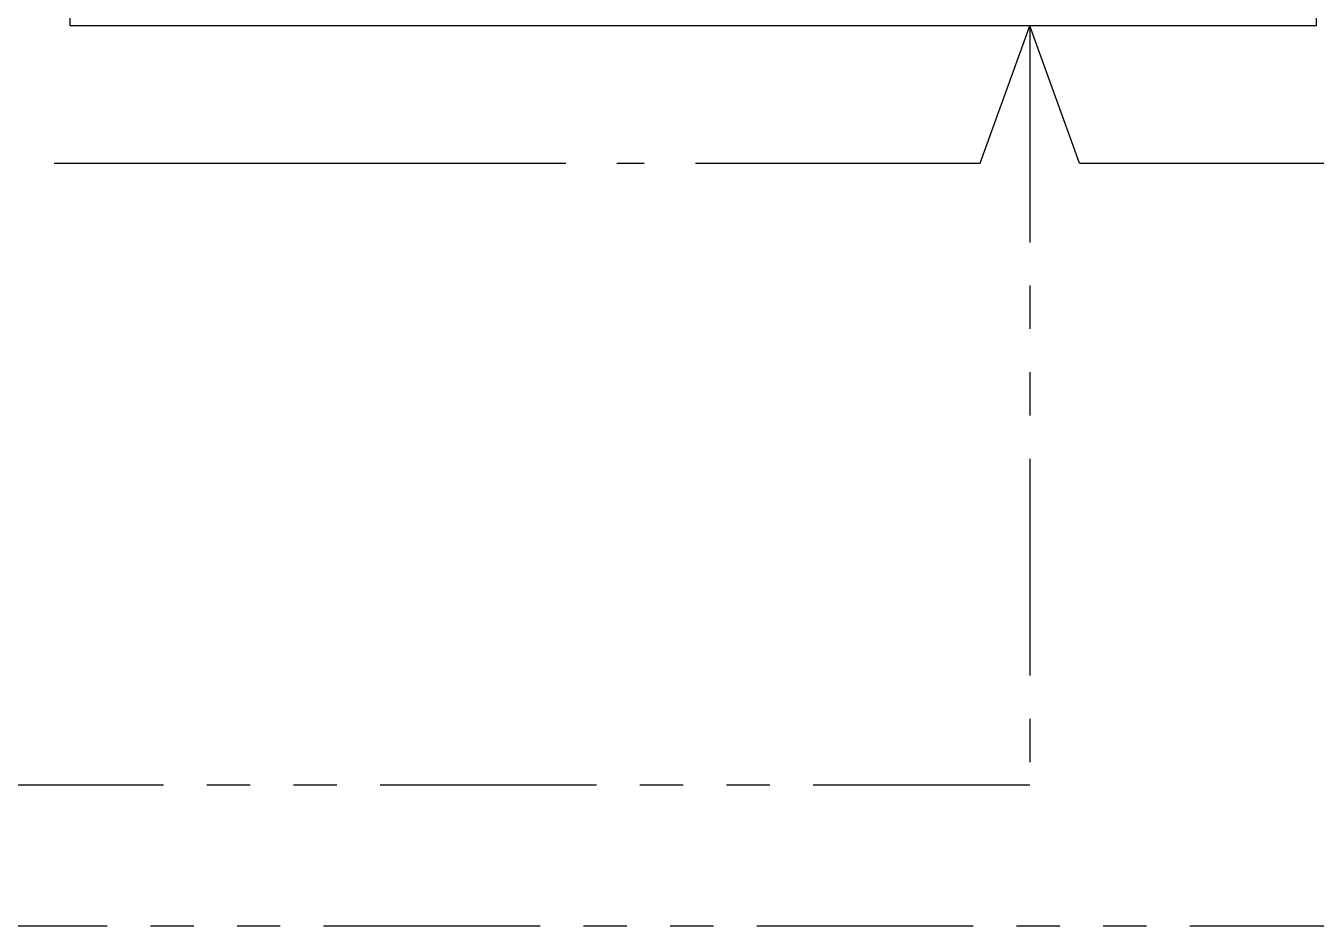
# Model space of a CAD drawing. Header units: millimetres. Extents: x 10547 to 11305, y 9897 to 10391.
# Drawn here: x 10939.49 to 10958.41, y 10136.15 to 10149.35 of the extents above; entities that cross this region are included whole.
import ezdxf

# ---------------------------------------------------------------- set-up
doc = ezdxf.new("R2010")
doc.units = ezdxf.units.MM
doc.linetypes.add('15', pattern=[18.8, 15, -1.5, 0.8, -1.5])
doc.linetypes.add('PHANTOM2', pattern=[31.75, 15.875, -3.175, 3.175, -3.175, 3.175, -3.175])
for name, color, linetype in [('TEXT', 2, 'Continuous'), ('에어컨', 15, 'Continuous'), ('제어선', 6, 'Continuous')]:
    doc.layers.add(name, color=color, linetype=linetype)

msp = doc.modelspace()

# ---------------------------------------------------------------- linework, layer by layer
at = {"layer": 'TEXT', "color": 30, "linetype": '15', "ltscale": 0.5}
for p, q in [((10953.484, 10147.338, 0), (10954.212, 10149.35, 0)), ((10954.94, 10147.338, 0), (10954.212, 10149.35, 0)), ((10930.51, 10147.338, 0), (10953.484, 10147.338, 0)), ((10954.94, 10147.338, 0), (10965.357, 10147.338, 0))]:
    msp.add_line(p, q, dxfattribs=at)
at = {"layer": '에어컨', "color": 8}
msp.add_lwpolyline([(10940.142, 10150.095), (10958.412, 10150.095), (10958.412, 10149.35), (10940.142, 10149.35)], close=True, dxfattribs=at)
at = {"layer": '제어선', "linetype": 'PHANTOM2', "ltscale": 0.2}
for p, q in [((10954.212, 10149.35), (10954.212, 10138.216, 0)), ((10954.212, 10138.216, 0), (10851.753, 10138.216, 0)), ((10966.085, 10136.149, 0), (10853.82, 10136.149, 0))]:
    msp.add_line(p, q, dxfattribs=at)

doc.saveas('drawing.dxf')
